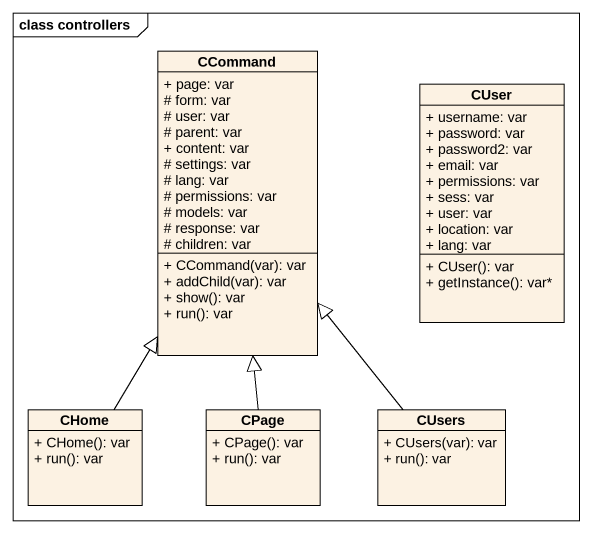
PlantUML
@startuml
mainframe class controllers
hide circle
hide empty members
skinparam classAttributeIconSize 0
class CCommand {
  + page: var
  # form: var
  # user: var
  # parent: var
  + content: var
  # settings: var
  # lang: var
  # permissions: var
  # models: var
  # response: var
  # children: var
  + CCommand(var): var
  + addChild(var): var
  + show(): var
  + run(): var
}
class CUser {
  + username: var
  + password: var
  + password2: var
  + email: var
  + permissions: var
  + sess: var
  + user: var
  + location: var
  + lang: var
  + CUser(): var
  + getInstance(): var*
}
class CHome {
  + CHome(): var
  + run(): var
}
class CPage {
  + CPage(): var
  + run(): var
}
class CUsers {
  + CUsers(var): var
  + run(): var
}
CHome -up-|> CCommand
CPage -up-|> CCommand
CUsers -up-|> CCommand
@enduml
